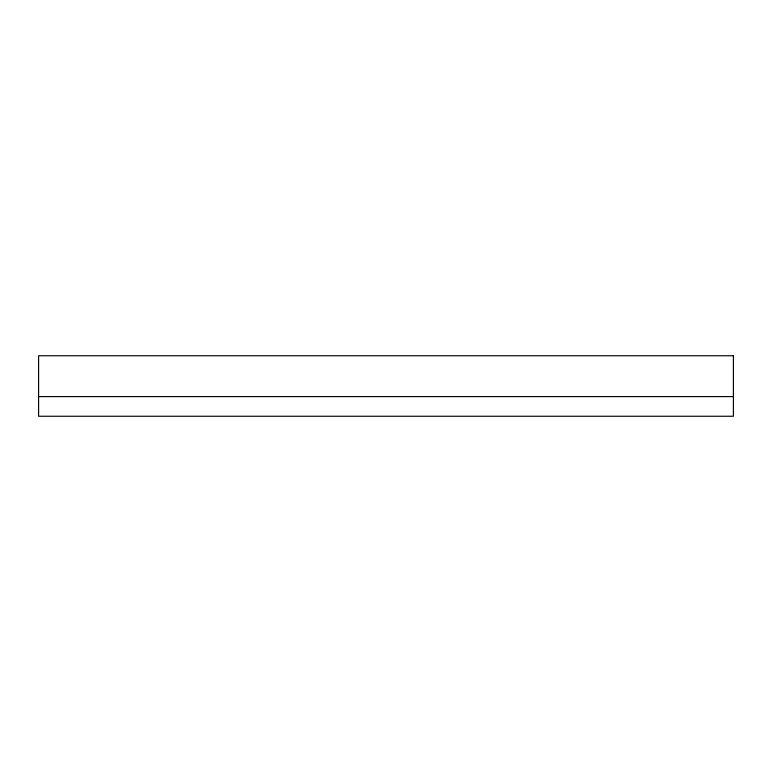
<?xml version="1.0" encoding="UTF-8"?>
<svg xmlns="http://www.w3.org/2000/svg" width="772" height="772" viewBox="0 0 772 772"><rect width="100%" height="100%" fill="white"/><g stroke="black" fill="none" stroke-linecap="round" stroke-linejoin="round"><path stroke-width="1.16" d="M38.6 396.586L733.4 396.586M733.4 355.747L38.6 355.747L38.6 416.253L733.4 416.253L733.4 355.747"/></g></svg>
